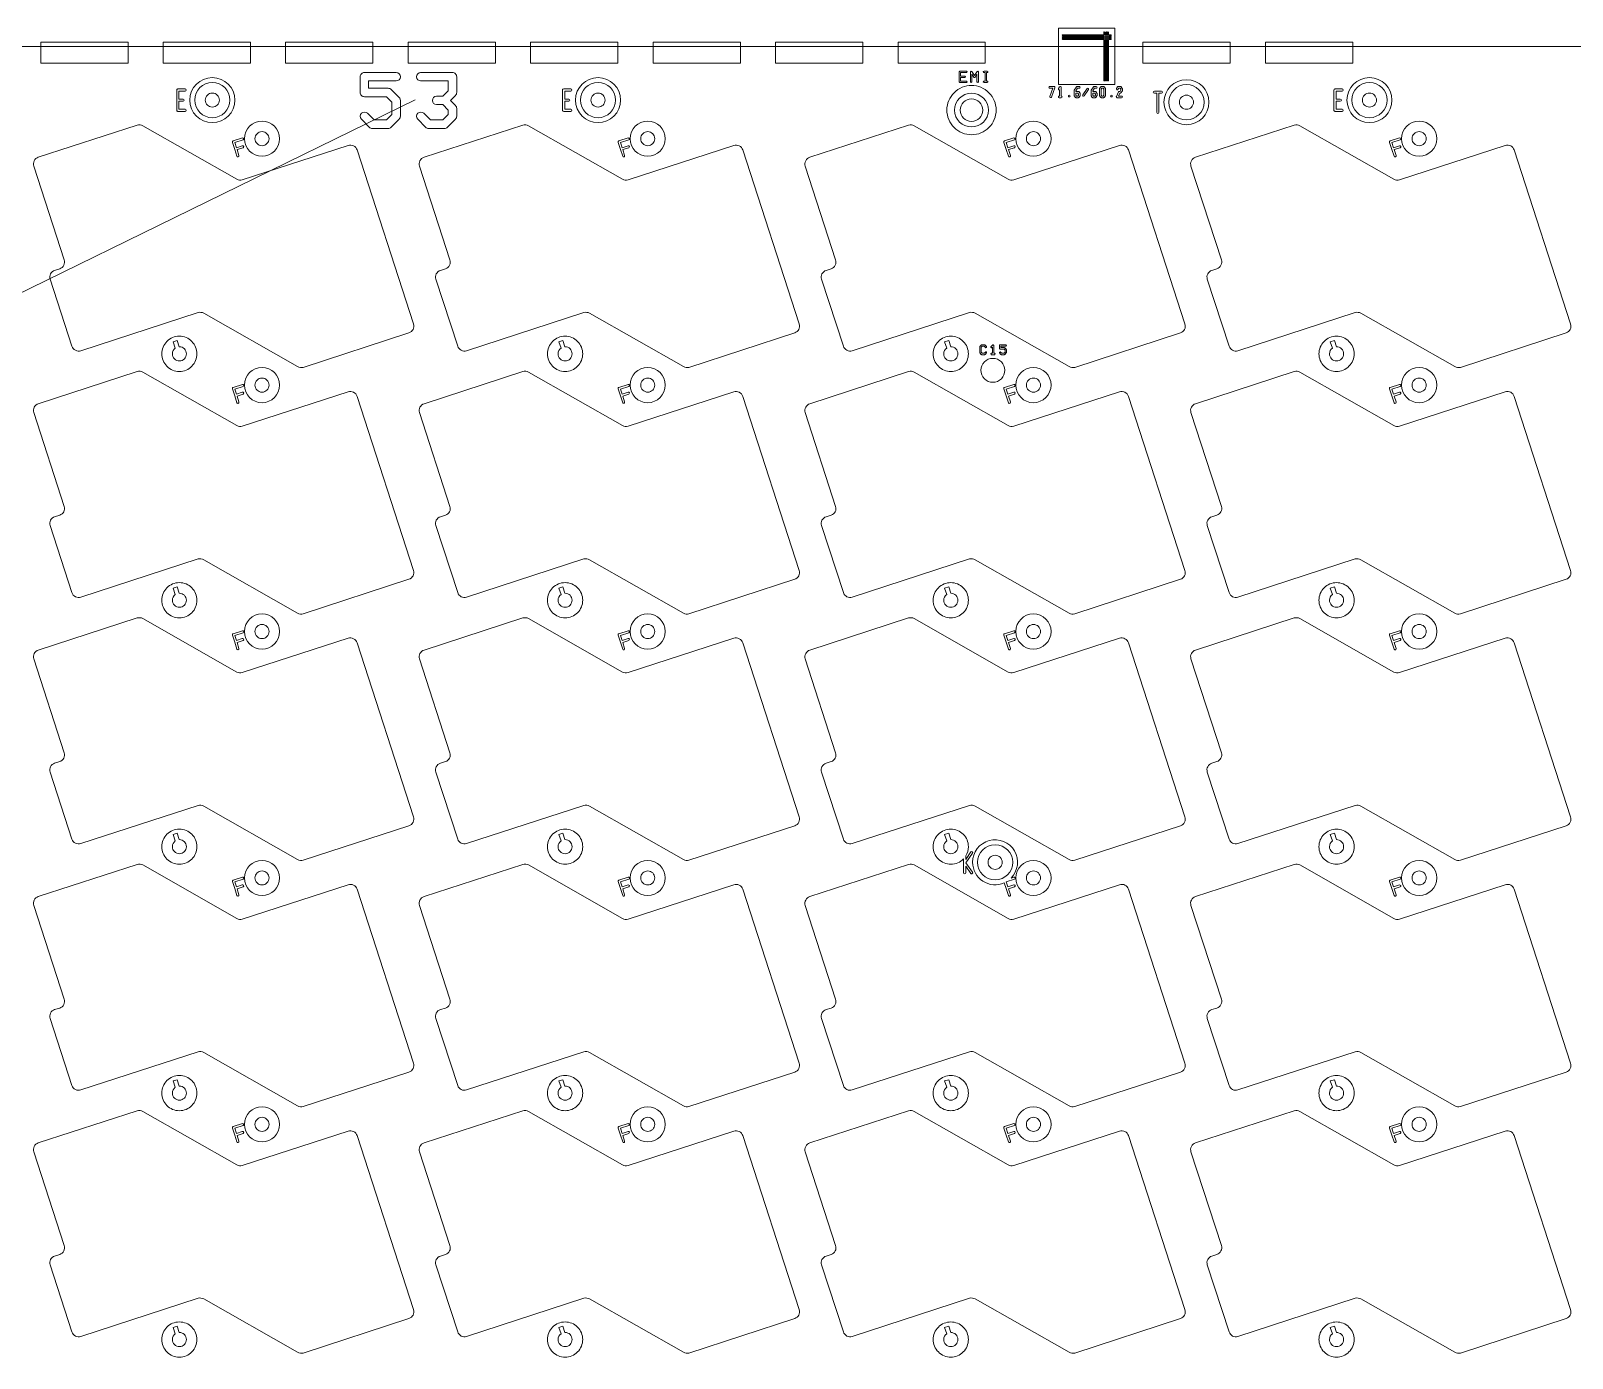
# Model space of a CAD drawing. Extents: x 3811 to 4077, y -444 to -307.
# Drawn here: x 4045.59 to 4056.54, y -395.78 to -386.35 of the extents above; entities that cross this region are included whole.
import ezdxf

# ---------------------------------------------------------------- set-up
doc = ezdxf.new("R2010")
doc.units = 0
doc.layers.get('0').update_dxf_attribs({"lineweight": 9})
doc.layers.add('備註', color=1, linetype='Continuous', lineweight=9)

msp = doc.modelspace()

# ---------------------------------------------------------------- linework, layer by layer
for p, q in [((4052.37, -386.717), (4052.358, -386.717)), ((4052.847, -386.758), (4052.824, -386.758))]:
    msp.add_line(p, q)
at = {"linetype": 'Continuous'}
for points in [[(4052.888, -386.731), (4052.888, -386.331), (4053.288, -386.331), (4053.288, -386.731)], [(4053.215, -386.391), (4053.215, -386.385), (4053.221, -386.385), (4053.221, -386.391)], [(4053.215, -386.404), (4053.215, -386.398), (4053.221, -386.398), (4053.221, -386.404)], [(4053.228, -386.391), (4053.228, -386.385), (4053.234, -386.385), (4053.234, -386.391)], [(4053.228, -386.404), (4053.228, -386.398), (4053.234, -386.398), (4053.234, -386.404)], [(4045.657, -386.58), (4045.657, -386.43), (4046.277, -386.43), (4046.277, -386.58)], [(4046.527, -386.58), (4046.527, -386.43), (4047.147, -386.43), (4047.147, -386.58)], [(4047.397, -386.58), (4047.397, -386.43), (4048.017, -386.43), (4048.017, -386.58)], [(4048.267, -386.58), (4048.267, -386.43), (4048.887, -386.43), (4048.887, -386.58)], [(4049.137, -386.58), (4049.137, -386.43), (4049.757, -386.43), (4049.757, -386.58)], [(4050.007, -386.58), (4050.007, -386.43), (4050.627, -386.43), (4050.627, -386.58)], [(4050.877, -386.58), (4050.877, -386.43), (4051.497, -386.43), (4051.497, -386.58)], [(4051.747, -386.58), (4051.747, -386.43), (4052.367, -386.43), (4052.367, -386.58)], [(4053.487, -386.58), (4053.487, -386.43), (4054.107, -386.43), (4054.107, -386.58)], [(4054.357, -386.58), (4054.357, -386.43), (4054.977, -386.43), (4054.977, -386.58)], [(4053.01, -386.806), (4053.015, -386.813), (4053.024, -386.813), (4053.029, -386.806), (4053.029, -386.799), (4053.024, -386.792), (4053.01, -386.792)], [(4053.13, -386.806), (4053.135, -386.813), (4053.144, -386.813), (4053.149, -386.806), (4053.149, -386.799), (4053.144, -386.792), (4053.13, -386.792)], [(4053.19, -386.806), (4053.195, -386.813), (4053.204, -386.813), (4053.209, -386.806), (4053.209, -386.765), (4053.204, -386.758), (4053.195, -386.758), (4053.19, -386.765)]]:
    msp.add_lwpolyline(points, close=True, dxfattribs=at)
for points in [[(4052.917, -386.411), (4053.208, -386.411), (4053.208, -386.702, 1), (4053.215, -386.702), (4053.215, -386.411), (4053.221, -386.411), (4053.221, -386.702, 1), (4053.228, -386.702), (4053.228, -386.411), (4053.234, -386.411), (4053.234, -386.702, 1), (4053.241, -386.702), (4053.241, -386.411), (4053.258, -386.411, 1), (4053.258, -386.404), (4053.241, -386.404), (4053.241, -386.398), (4053.258, -386.398, 1), (4053.258, -386.391), (4053.241, -386.391), (4053.241, -386.385), (4053.258, -386.385, 1), (4053.258, -386.378), (4053.241, -386.378), (4053.241, -386.361, 1), (4053.234, -386.361), (4053.234, -386.378), (4053.228, -386.378), (4053.228, -386.361, 1), (4053.221, -386.361), (4053.221, -386.378), (4053.215, -386.378), (4053.215, -386.361, 1), (4053.208, -386.361), (4053.208, -386.378), (4052.917, -386.378, 1), (4052.917, -386.385), (4053.208, -386.385), (4053.208, -386.391), (4052.917, -386.391, 1), (4052.917, -386.398), (4053.208, -386.398), (4053.208, -386.404), (4052.917, -386.404, 1)], [(4047.926, -386.788), (4047.926, -386.676, -0.414219), (4047.956, -386.646), (4048.182, -386.646, -1), (4048.182, -386.706), (4047.986, -386.706), (4047.986, -386.758), (4048.125, -386.758, -0.199467), (4048.146, -386.767), (4048.203, -386.823, -0.199467), (4048.212, -386.845), (4048.212, -386.957, -0.199467), (4048.203, -386.978), (4048.146, -387.035, -0.199467), (4048.125, -387.043), (4048.013, -387.043, -0.199467), (4047.991, -387.035), (4047.935, -386.978, -1), (4047.978, -386.936), (4048.025, -386.983), (4048.113, -386.983), (4048.152, -386.945), (4048.152, -386.857), (4048.113, -386.818), (4047.956, -386.818, -0.414219)], [(4048.335, -386.978, -1), (4048.378, -386.936), (4048.425, -386.983), (4048.513, -386.983), (4048.552, -386.945), (4048.552, -386.913), (4048.513, -386.874), (4048.469, -386.874, -1), (4048.469, -386.814), (4048.513, -386.814), (4048.552, -386.776), (4048.552, -386.706), (4048.356, -386.706, -1), (4048.356, -386.646), (4048.582, -386.646, -0.414219), (4048.612, -386.676), (4048.612, -386.788, -0.199467), (4048.603, -386.809), (4048.568, -386.844), (4048.603, -386.88, -0.199467), (4048.612, -386.901), (4048.612, -386.957, -0.199467), (4048.603, -386.978), (4048.546, -387.035, -0.199467), (4048.525, -387.043), (4048.413, -387.043, -0.199467), (4048.391, -387.035)], [(4052.182, -386.712), (4052.182, -386.677), (4052.182, -386.642, -0.414253), (4052.187, -386.637), (4052.233, -386.637, -1), (4052.233, -386.647), (4052.192, -386.647), (4052.192, -386.672), (4052.221, -386.672, -1), (4052.221, -386.682), (4052.192, -386.682), (4052.192, -386.707), (4052.233, -386.707, -1), (4052.233, -386.717), (4052.187, -386.717, -0.414253)], [(4046.624, -386.915), (4046.624, -386.843), (4046.624, -386.771, -0.414241), (4046.632, -386.763), (4046.682, -386.763, -1), (4046.682, -386.778), (4046.639, -386.778), (4046.639, -386.835), (4046.669, -386.835, -1), (4046.669, -386.85), (4046.639, -386.85), (4046.639, -386.907), (4046.682, -386.907, -1), (4046.682, -386.922), (4046.632, -386.922, -0.414241)], [(4046.826, -386.842, -0.414217), (4046.876, -386.792, -0.414217), (4046.926, -386.842, -0.414217), (4046.876, -386.892, -0.414217)], [(4049.364, -386.915), (4049.364, -386.843), (4049.364, -386.771, -0.414241), (4049.372, -386.763), (4049.422, -386.763, -1), (4049.422, -386.778), (4049.379, -386.778), (4049.379, -386.835), (4049.409, -386.835, -1), (4049.409, -386.85), (4049.379, -386.85), (4049.379, -386.907), (4049.422, -386.907, -1), (4049.422, -386.922), (4049.372, -386.922, -0.414241)], [(4049.566, -386.842, -0.414217), (4049.616, -386.792, -0.414217), (4049.666, -386.842, -0.414217), (4049.616, -386.892, -0.414217)], [(4052.094, -386.913, -0.414215), (4052.269, -386.738, -0.414215), (4052.444, -386.913, -0.414215), (4052.269, -387.088, -0.414215)], [(4052.998, -386.808), (4052.998, -386.786), (4052.998, -386.774, -0.156474), (4052.999, -386.771), (4053.015, -386.748, -0.245285), (4053.02, -386.746), (4053.035, -386.746, -1), (4053.035, -386.758), (4053.023, -386.758), (4053.01, -386.776), (4053.01, -386.78), (4053.027, -386.78, -0.245298), (4053.032, -386.782), (4053.04, -386.793, -0.156461), (4053.041, -386.797), (4053.041, -386.808, -0.156474), (4053.04, -386.812), (4053.032, -386.823, -0.245285), (4053.027, -386.825), (4053.012, -386.825, -0.245298), (4053.007, -386.823), (4052.999, -386.812, -0.156461)], [(4053.059, -386.805), (4053.091, -386.76, -1), (4053.1, -386.767), (4053.069, -386.812, -1)], [(4053.118, -386.808), (4053.118, -386.786), (4053.118, -386.774, -0.156474), (4053.119, -386.771), (4053.135, -386.748, -0.245285), (4053.14, -386.746), (4053.155, -386.746, -1), (4053.155, -386.758), (4053.143, -386.758), (4053.13, -386.776), (4053.13, -386.78), (4053.147, -386.78, -0.245298), (4053.152, -386.782), (4053.16, -386.793, -0.156461), (4053.161, -386.797), (4053.161, -386.808, -0.156474), (4053.16, -386.812), (4053.152, -386.823, -0.245285), (4053.147, -386.825), (4053.132, -386.825, -0.245298), (4053.127, -386.823), (4053.119, -386.812, -0.156461)], [(4053.178, -386.808), (4053.178, -386.763, -0.156474), (4053.179, -386.76), (4053.187, -386.748, -0.245285), (4053.192, -386.746), (4053.207, -386.746, -0.245298), (4053.212, -386.748), (4053.22, -386.76, -0.156461), (4053.221, -386.763), (4053.221, -386.808, -0.156474), (4053.22, -386.812), (4053.212, -386.823, -0.245285), (4053.207, -386.825), (4053.192, -386.825, -0.245298), (4053.187, -386.823), (4053.179, -386.812, -0.156461)], [(4053.568, -386.793, -1), (4053.568, -386.778), (4053.593, -386.778), (4053.618, -386.778, -1), (4053.618, -386.793), (4053.6, -386.793), (4053.6, -386.929, -1), (4053.585, -386.929), (4053.585, -386.793)], [(4053.746, -386.857, -0.414217), (4053.796, -386.807, -0.414217), (4053.846, -386.857, -0.414217), (4053.796, -386.907, -0.414217)], [(4054.844, -386.915), (4054.844, -386.843), (4054.844, -386.771, -0.414241), (4054.852, -386.763), (4054.902, -386.763, -1), (4054.902, -386.778), (4054.859, -386.778), (4054.859, -386.835), (4054.889, -386.835, -1), (4054.889, -386.85), (4054.859, -386.85), (4054.859, -386.907), (4054.902, -386.907, -1), (4054.902, -386.922), (4054.852, -386.922, -0.414241)], [(4055.046, -386.842, -0.414217), (4055.096, -386.792, -0.414217), (4055.146, -386.842, -0.414217), (4055.096, -386.892, -0.414217)], [(4045.608, -387.311, -0.41422), (4045.64, -387.248), (4046.342, -387.02, -0.211093), (4046.382, -387.024), (4047.049, -387.404, 0.211093), (4047.089, -387.408), (4047.841, -387.164, -0.41422), (4047.904, -387.196), (4048.305, -388.432, -0.414215), (4048.273, -388.495), (4047.522, -388.74, -0.211093), (4047.482, -388.735), (4046.815, -388.356, 0.211091), (4046.775, -388.351), (4045.942, -388.622, -0.414218), (4045.879, -388.59), (4045.724, -388.114, -0.414217), (4045.756, -388.051), (4045.792, -388.04, 0.414216), (4045.824, -387.977)], [(4048.348, -387.311, -0.41422), (4048.38, -387.248), (4049.082, -387.02, -0.211093), (4049.122, -387.024), (4049.789, -387.404, 0.211093), (4049.829, -387.408), (4050.581, -387.164, -0.41422), (4050.644, -387.196), (4051.045, -388.432, -0.414215), (4051.013, -388.495), (4050.262, -388.74, -0.211093), (4050.222, -388.735), (4049.555, -388.356, 0.211091), (4049.515, -388.351), (4048.682, -388.622, -0.414218), (4048.619, -388.59), (4048.464, -388.114, -0.414217), (4048.496, -388.051), (4048.532, -388.04, 0.414216), (4048.564, -387.977)], [(4051.088, -387.311, -0.41422), (4051.12, -387.248), (4051.822, -387.02, -0.211093), (4051.862, -387.024), (4052.529, -387.404, 0.211093), (4052.569, -387.408), (4053.321, -387.164, -0.41422), (4053.384, -387.196), (4053.785, -388.432, -0.414215), (4053.753, -388.495), (4053.002, -388.74, -0.211093), (4052.962, -388.735), (4052.295, -388.356, 0.211091), (4052.255, -388.351), (4051.422, -388.622, -0.414218), (4051.359, -388.59), (4051.204, -388.114, -0.414217), (4051.236, -388.051), (4051.272, -388.04, 0.414216), (4051.304, -387.977)], [(4053.828, -387.311, -0.41422), (4053.86, -387.248), (4054.562, -387.02, -0.211093), (4054.602, -387.024), (4055.269, -387.404, 0.211093), (4055.309, -387.408), (4056.061, -387.164, -0.41422), (4056.124, -387.196), (4056.525, -388.432, -0.414215), (4056.493, -388.495), (4055.742, -388.74, -0.211093), (4055.702, -388.735), (4055.035, -388.356, 0.211091), (4054.995, -388.351), (4054.162, -388.622, -0.414218), (4054.099, -388.59), (4053.944, -388.114, -0.414217), (4053.976, -388.051), (4054.012, -388.04, 0.414216), (4054.044, -387.977)], [(4047.019, -387.142, -0.414237), (4047.024, -387.132), (4047.09, -387.111, -1), (4047.094, -387.125), (4047.035, -387.144), (4047.047, -387.18), (4047.089, -387.166, -1), (4047.094, -387.18), (4047.052, -387.194), (4047.065, -387.236, -1), (4047.051, -387.241), (4047.035, -387.192), (4047.035, -387.192)], [(4047.179, -387.116, 0.414217), (4047.229, -387.166, 0.414217), (4047.279, -387.116, 0.414217), (4047.229, -387.066, 0.414217)], [(4049.759, -387.142, -0.414237), (4049.764, -387.132), (4049.83, -387.111, -1), (4049.834, -387.125), (4049.775, -387.144), (4049.787, -387.18), (4049.829, -387.166, -1), (4049.834, -387.18), (4049.792, -387.194), (4049.805, -387.236, -1), (4049.791, -387.241), (4049.775, -387.192), (4049.775, -387.192)], [(4049.919, -387.116, 0.414217), (4049.969, -387.166, 0.414217), (4050.019, -387.116, 0.414217), (4049.969, -387.066, 0.414217)], [(4052.499, -387.142, -0.414237), (4052.504, -387.132), (4052.57, -387.111, -1), (4052.574, -387.125), (4052.515, -387.144), (4052.527, -387.18), (4052.569, -387.166, -1), (4052.574, -387.18), (4052.532, -387.194), (4052.545, -387.236, -1), (4052.531, -387.241), (4052.515, -387.192), (4052.515, -387.192)], [(4052.659, -387.116, 0.414217), (4052.709, -387.166, 0.414217), (4052.759, -387.116, 0.414217), (4052.709, -387.066, 0.414217)], [(4055.239, -387.142, -0.414237), (4055.244, -387.132), (4055.31, -387.111, -1), (4055.314, -387.125), (4055.255, -387.144), (4055.267, -387.18), (4055.309, -387.166, -1), (4055.314, -387.18), (4055.272, -387.194), (4055.285, -387.236, -1), (4055.271, -387.241), (4055.255, -387.192), (4055.255, -387.192)], [(4055.399, -387.116, 0.414217), (4055.449, -387.166, 0.414217), (4055.499, -387.116, 0.414217), (4055.449, -387.066, 0.414217)], [(4046.517, -388.644, -0.414215), (4046.642, -388.519, -0.414215), (4046.767, -388.644, -0.414215), (4046.642, -388.769, -0.414215)], [(4046.592, -388.644, 0.414217), (4046.642, -388.694, 0.414217), (4046.692, -388.644, 0.414217), (4046.642, -388.594, 0.002897), (4046.641, -388.594), (4046.627, -388.549), (4046.598, -388.558), (4046.613, -388.603, 0.242589)], [(4049.257, -388.644, -0.414215), (4049.382, -388.519, -0.414215), (4049.507, -388.644, -0.414215), (4049.382, -388.769, -0.414215)], [(4049.332, -388.644, 0.414217), (4049.382, -388.694, 0.414217), (4049.432, -388.644, 0.414217), (4049.382, -388.594, 0.002897), (4049.381, -388.594), (4049.367, -388.549), (4049.338, -388.558), (4049.353, -388.603, 0.242589)], [(4051.997, -388.644, -0.414215), (4052.122, -388.519, -0.414215), (4052.247, -388.644, -0.414215), (4052.122, -388.769, -0.414215)], [(4052.072, -388.644, 0.414217), (4052.122, -388.694, 0.414217), (4052.172, -388.644, 0.414217), (4052.122, -388.594, 0.002897), (4052.121, -388.594), (4052.107, -388.549), (4052.078, -388.558), (4052.093, -388.603, 0.242589)], [(4052.327, -388.635), (4052.327, -388.595, -0.200121), (4052.329, -388.592), (4052.338, -388.582, -0.200121), (4052.342, -388.58), (4052.362, -388.58, -0.200121), (4052.365, -388.582), (4052.375, -388.592, -1), (4052.368, -388.599), (4052.36, -388.59), (4052.344, -388.59), (4052.337, -388.597), (4052.337, -388.633), (4052.344, -388.64), (4052.36, -388.64), (4052.368, -388.631, -1), (4052.375, -388.638), (4052.365, -388.648, -0.200121), (4052.362, -388.65), (4052.342, -388.65, -0.200121), (4052.338, -388.648), (4052.329, -388.638, -0.200121)], [(4052.467, -388.605), (4052.467, -388.585, -0.414253), (4052.472, -388.58), (4052.512, -388.58, -1), (4052.512, -388.59), (4052.477, -388.59), (4052.477, -388.6), (4052.502, -388.6, -0.200121), (4052.505, -388.601), (4052.515, -388.611, -0.200121), (4052.517, -388.615), (4052.517, -388.635, -0.200121), (4052.515, -388.638), (4052.505, -388.648, -0.200121), (4052.502, -388.65), (4052.482, -388.65, -0.200121), (4052.478, -388.648), (4052.469, -388.638, -1), (4052.476, -388.631), (4052.484, -388.64), (4052.5, -388.64), (4052.507, -388.633), (4052.507, -388.617), (4052.5, -388.61), (4052.472, -388.61, -0.414253)], [(4054.737, -388.644, -0.414215), (4054.862, -388.519, -0.414215), (4054.987, -388.644, -0.414215), (4054.862, -388.769, -0.414215)], [(4054.812, -388.644, 0.414217), (4054.862, -388.694, 0.414217), (4054.912, -388.644, 0.414217), (4054.862, -388.594, 0.002897), (4054.861, -388.594), (4054.847, -388.549), (4054.818, -388.558), (4054.833, -388.603, 0.242589)], [(4052.336, -388.761, -0.414215), (4052.421, -388.676, -0.414215), (4052.506, -388.761, -0.414215), (4052.421, -388.846, -0.414215)], [(4045.608, -389.061, -0.41422), (4045.64, -388.998), (4046.342, -388.77, -0.211093), (4046.382, -388.774), (4047.049, -389.154, 0.211093), (4047.089, -389.158), (4047.841, -388.914, -0.41422), (4047.904, -388.946), (4048.305, -390.182, -0.414215), (4048.273, -390.245), (4047.522, -390.49, -0.211093), (4047.482, -390.485), (4046.815, -390.106, 0.211091), (4046.775, -390.101), (4045.942, -390.372, -0.414218), (4045.879, -390.34), (4045.724, -389.864, -0.414217), (4045.756, -389.801), (4045.792, -389.79, 0.414216), (4045.824, -389.727)], [(4048.348, -389.061, -0.41422), (4048.38, -388.998), (4049.082, -388.77, -0.211093), (4049.122, -388.774), (4049.789, -389.154, 0.211093), (4049.829, -389.158), (4050.581, -388.914, -0.41422), (4050.644, -388.946), (4051.045, -390.182, -0.414215), (4051.013, -390.245), (4050.262, -390.49, -0.211093), (4050.222, -390.485), (4049.555, -390.106, 0.211091), (4049.515, -390.101), (4048.682, -390.372, -0.414218), (4048.619, -390.34), (4048.464, -389.864, -0.414217), (4048.496, -389.801), (4048.532, -389.79, 0.414216), (4048.564, -389.727)], [(4051.088, -389.061, -0.41422), (4051.12, -388.998), (4051.822, -388.77, -0.211093), (4051.862, -388.774), (4052.529, -389.154, 0.211093), (4052.569, -389.158), (4053.321, -388.914, -0.41422), (4053.384, -388.946), (4053.785, -390.182, -0.414215), (4053.753, -390.245), (4053.002, -390.49, -0.211093), (4052.962, -390.485), (4052.295, -390.106, 0.211091), (4052.255, -390.101), (4051.422, -390.372, -0.414218), (4051.359, -390.34), (4051.204, -389.864, -0.414217), (4051.236, -389.801), (4051.272, -389.79, 0.414216), (4051.304, -389.727)], [(4053.828, -389.061, -0.41422), (4053.86, -388.998), (4054.562, -388.77, -0.211093), (4054.602, -388.774), (4055.269, -389.154, 0.211093), (4055.309, -389.158), (4056.061, -388.914, -0.41422), (4056.124, -388.946), (4056.525, -390.182, -0.414215), (4056.493, -390.245), (4055.742, -390.49, -0.211093), (4055.702, -390.485), (4055.035, -390.106, 0.211091), (4054.995, -390.101), (4054.162, -390.372, -0.414218), (4054.099, -390.34), (4053.944, -389.864, -0.414217), (4053.976, -389.801), (4054.012, -389.79, 0.414216), (4054.044, -389.727)], [(4047.019, -388.892, -0.414237), (4047.024, -388.882), (4047.09, -388.861, -1), (4047.094, -388.875), (4047.035, -388.894), (4047.047, -388.93), (4047.089, -388.916, -1), (4047.094, -388.93), (4047.052, -388.944), (4047.065, -388.986, -1), (4047.051, -388.991), (4047.035, -388.942), (4047.035, -388.942)], [(4047.179, -388.866, 0.414217), (4047.229, -388.916, 0.414217), (4047.279, -388.866, 0.414217), (4047.229, -388.816, 0.414217)], [(4049.759, -388.892, -0.414237), (4049.764, -388.882), (4049.83, -388.861, -1), (4049.834, -388.875), (4049.775, -388.894), (4049.787, -388.93), (4049.829, -388.916, -1), (4049.834, -388.93), (4049.792, -388.944), (4049.805, -388.986, -1), (4049.791, -388.991), (4049.775, -388.942), (4049.775, -388.942)], [(4049.919, -388.866, 0.414217), (4049.969, -388.916, 0.414217), (4050.019, -388.866, 0.414217), (4049.969, -388.816, 0.414217)], [(4052.499, -388.892, -0.414237), (4052.504, -388.882), (4052.57, -388.861, -1), (4052.574, -388.875), (4052.515, -388.894), (4052.527, -388.93), (4052.569, -388.916, -1), (4052.574, -388.93), (4052.532, -388.944), (4052.545, -388.986, -1), (4052.531, -388.991), (4052.515, -388.942), (4052.515, -388.942)], [(4052.659, -388.866, 0.414217), (4052.709, -388.916, 0.414217), (4052.759, -388.866, 0.414217), (4052.709, -388.816, 0.414217)], [(4055.239, -388.892, -0.414237), (4055.244, -388.882), (4055.31, -388.861, -1), (4055.314, -388.875), (4055.255, -388.894), (4055.267, -388.93), (4055.309, -388.916, -1), (4055.314, -388.93), (4055.272, -388.944), (4055.285, -388.986, -1), (4055.271, -388.991), (4055.255, -388.942), (4055.255, -388.942)], [(4055.399, -388.866, 0.414217), (4055.449, -388.916, 0.414217), (4055.499, -388.866, 0.414217), (4055.449, -388.816, 0.414217)], [(4046.517, -390.394, -0.414215), (4046.642, -390.269, -0.414215), (4046.767, -390.394, -0.414215), (4046.642, -390.519, -0.414215)], [(4046.592, -390.394, 0.414217), (4046.642, -390.444, 0.414217), (4046.692, -390.394, 0.414217), (4046.642, -390.344, 0.002897), (4046.641, -390.344), (4046.627, -390.299), (4046.598, -390.308), (4046.613, -390.353, 0.242589)], [(4049.257, -390.394, -0.414215), (4049.382, -390.269, -0.414215), (4049.507, -390.394, -0.414215), (4049.382, -390.519, -0.414215)], [(4049.332, -390.394, 0.414217), (4049.382, -390.444, 0.414217), (4049.432, -390.394, 0.414217), (4049.382, -390.344, 0.002897), (4049.381, -390.344), (4049.367, -390.299), (4049.338, -390.308), (4049.353, -390.353, 0.242589)], [(4051.997, -390.394, -0.414215), (4052.122, -390.269, -0.414215), (4052.247, -390.394, -0.414215), (4052.122, -390.519, -0.414215)], [(4052.072, -390.394, 0.414217), (4052.122, -390.444, 0.414217), (4052.172, -390.394, 0.414217), (4052.122, -390.344, 0.002897), (4052.121, -390.344), (4052.107, -390.299), (4052.078, -390.308), (4052.093, -390.353, 0.242589)], [(4054.737, -390.394, -0.414215), (4054.862, -390.269, -0.414215), (4054.987, -390.394, -0.414215), (4054.862, -390.519, -0.414215)], [(4054.812, -390.394, 0.414217), (4054.862, -390.444, 0.414217), (4054.912, -390.394, 0.414217), (4054.862, -390.344, 0.002897), (4054.861, -390.344), (4054.847, -390.299), (4054.818, -390.308), (4054.833, -390.353, 0.242589)], [(4045.608, -390.811, -0.41422), (4045.64, -390.748), (4046.342, -390.52, -0.211093), (4046.382, -390.524), (4047.049, -390.904, 0.211093), (4047.089, -390.908), (4047.841, -390.664, -0.41422), (4047.904, -390.696), (4048.305, -391.932, -0.414215), (4048.273, -391.995), (4047.522, -392.24, -0.211093), (4047.482, -392.235), (4046.815, -391.856, 0.211091), (4046.775, -391.851), (4045.942, -392.122, -0.414218), (4045.879, -392.09), (4045.724, -391.614, -0.414217), (4045.756, -391.551), (4045.792, -391.54, 0.414216), (4045.824, -391.477)], [(4048.348, -390.811, -0.41422), (4048.38, -390.748), (4049.082, -390.52, -0.211093), (4049.122, -390.524), (4049.789, -390.904, 0.211093), (4049.829, -390.908), (4050.581, -390.664, -0.41422), (4050.644, -390.696), (4051.045, -391.932, -0.414215), (4051.013, -391.995), (4050.262, -392.24, -0.211093), (4050.222, -392.235), (4049.555, -391.856, 0.211091), (4049.515, -391.851), (4048.682, -392.122, -0.414218), (4048.619, -392.09), (4048.464, -391.614, -0.414217), (4048.496, -391.551), (4048.532, -391.54, 0.414216), (4048.564, -391.477)], [(4051.088, -390.811, -0.41422), (4051.12, -390.748), (4051.822, -390.52, -0.211093), (4051.862, -390.524), (4052.529, -390.904, 0.211093), (4052.569, -390.908), (4053.321, -390.664, -0.41422), (4053.384, -390.696), (4053.785, -391.932, -0.414215), (4053.753, -391.995), (4053.002, -392.24, -0.211093), (4052.962, -392.235), (4052.295, -391.856, 0.211091), (4052.255, -391.851), (4051.422, -392.122, -0.414218), (4051.359, -392.09), (4051.204, -391.614, -0.414217), (4051.236, -391.551), (4051.272, -391.54, 0.414216), (4051.304, -391.477)], [(4053.828, -390.811, -0.41422), (4053.86, -390.748), (4054.562, -390.52, -0.211093), (4054.602, -390.524), (4055.269, -390.904, 0.211093), (4055.309, -390.908), (4056.061, -390.664, -0.41422), (4056.124, -390.696), (4056.525, -391.932, -0.414215), (4056.493, -391.995), (4055.742, -392.24, -0.211093), (4055.702, -392.235), (4055.035, -391.856, 0.211091), (4054.995, -391.851), (4054.162, -392.122, -0.414218), (4054.099, -392.09), (4053.944, -391.614, -0.414217), (4053.976, -391.551), (4054.012, -391.54, 0.414216), (4054.044, -391.477)], [(4047.019, -390.642, -0.414237), (4047.024, -390.632), (4047.09, -390.611, -1), (4047.094, -390.625), (4047.035, -390.644), (4047.047, -390.68), (4047.089, -390.666, -1), (4047.094, -390.68), (4047.052, -390.694), (4047.065, -390.736, -1), (4047.051, -390.741), (4047.035, -390.692), (4047.035, -390.692)], [(4047.179, -390.616, 0.414217), (4047.229, -390.666, 0.414217), (4047.279, -390.616, 0.414217), (4047.229, -390.566, 0.414217)], [(4049.759, -390.642, -0.414237), (4049.764, -390.632), (4049.83, -390.611, -1), (4049.834, -390.625), (4049.775, -390.644), (4049.787, -390.68), (4049.829, -390.666, -1), (4049.834, -390.68), (4049.792, -390.694), (4049.805, -390.736, -1), (4049.791, -390.741), (4049.775, -390.692), (4049.775, -390.692)], [(4049.919, -390.616, 0.414217), (4049.969, -390.666, 0.414217), (4050.019, -390.616, 0.414217), (4049.969, -390.566, 0.414217)], [(4052.499, -390.642, -0.414237), (4052.504, -390.632), (4052.57, -390.611, -1), (4052.574, -390.625), (4052.515, -390.644), (4052.527, -390.68), (4052.569, -390.666, -1), (4052.574, -390.68), (4052.532, -390.694), (4052.545, -390.736, -1), (4052.531, -390.741), (4052.515, -390.692), (4052.515, -390.692)], [(4052.659, -390.616, 0.414217), (4052.709, -390.666, 0.414217), (4052.759, -390.616, 0.414217), (4052.709, -390.566, 0.414217)], [(4055.239, -390.642, -0.414237), (4055.244, -390.632), (4055.31, -390.611, -1), (4055.314, -390.625), (4055.255, -390.644), (4055.267, -390.68), (4055.309, -390.666, -1), (4055.314, -390.68), (4055.272, -390.694), (4055.285, -390.736, -1), (4055.271, -390.741), (4055.255, -390.692), (4055.255, -390.692)], [(4055.399, -390.616, 0.414217), (4055.449, -390.666, 0.414217), (4055.499, -390.616, 0.414217), (4055.449, -390.566, 0.414217)], [(4046.517, -392.144, -0.414215), (4046.642, -392.019, -0.414215), (4046.767, -392.144, -0.414215), (4046.642, -392.269, -0.414215)], [(4046.592, -392.144, 0.414217), (4046.642, -392.194, 0.414217), (4046.692, -392.144, 0.414217), (4046.642, -392.094, 0.002897), (4046.641, -392.094), (4046.627, -392.049), (4046.598, -392.058), (4046.613, -392.103, 0.242589)], [(4049.257, -392.144, -0.414215), (4049.382, -392.019, -0.414215), (4049.507, -392.144, -0.414215), (4049.382, -392.269, -0.414215)], [(4049.332, -392.144, 0.414217), (4049.382, -392.194, 0.414217), (4049.432, -392.144, 0.414217), (4049.382, -392.094, 0.002897), (4049.381, -392.094), (4049.367, -392.049), (4049.338, -392.058), (4049.353, -392.103, 0.242589)], [(4052.072, -392.144, 0.414217), (4052.122, -392.194, 0.414217), (4052.172, -392.144, 0.414217), (4052.122, -392.094, 0.002897), (4052.121, -392.094), (4052.107, -392.049), (4052.078, -392.058), (4052.093, -392.103, 0.242589)], [(4054.737, -392.144, -0.414215), (4054.862, -392.019, -0.414215), (4054.987, -392.144, -0.414215), (4054.862, -392.269, -0.414215)], [(4054.812, -392.144, 0.414217), (4054.862, -392.194, 0.414217), (4054.912, -392.144, 0.414217), (4054.862, -392.094, 0.002897), (4054.861, -392.094), (4054.847, -392.049), (4054.818, -392.058), (4054.833, -392.103, 0.242589)], [(4052.277, -392.255, -1.492289), (4052.55, -392.367), (4052.57, -392.361, -1), (4052.574, -392.375), (4052.515, -392.394), (4052.527, -392.43), (4052.569, -392.416, -1), (4052.574, -392.43), (4052.532, -392.444), (4052.545, -392.486, -1), (4052.531, -392.491), (4052.515, -392.442), (4052.515, -392.442), (4052.502, -392.401, -0.543081)], [(4045.608, -392.561, -0.41422), (4045.64, -392.498), (4046.342, -392.27, -0.211093), (4046.382, -392.274), (4047.049, -392.654, 0.211093), (4047.089, -392.658), (4047.841, -392.414, -0.41422), (4047.904, -392.446), (4048.305, -393.682, -0.414215), (4048.273, -393.745), (4047.522, -393.99, -0.211093), (4047.482, -393.985), (4046.815, -393.606, 0.211091), (4046.775, -393.601), (4045.942, -393.872, -0.414218), (4045.879, -393.84), (4045.724, -393.364, -0.414217), (4045.756, -393.301), (4045.792, -393.29, 0.414216), (4045.824, -393.227)], [(4048.348, -392.561, -0.41422), (4048.38, -392.498), (4049.082, -392.27, -0.211093), (4049.122, -392.274), (4049.789, -392.654, 0.211093), (4049.829, -392.658), (4050.581, -392.414, -0.41422), (4050.644, -392.446), (4051.045, -393.682, -0.414215), (4051.013, -393.745), (4050.262, -393.99, -0.211093), (4050.222, -393.985), (4049.555, -393.606, 0.211091), (4049.515, -393.601), (4048.682, -393.872, -0.414218), (4048.619, -393.84), (4048.464, -393.364, -0.414217), (4048.496, -393.301), (4048.532, -393.29, 0.414216), (4048.564, -393.227)], [(4051.088, -392.561, -0.41422), (4051.12, -392.498), (4051.822, -392.27, -0.211093), (4051.862, -392.274), (4052.529, -392.654, 0.211093), (4052.569, -392.658), (4053.321, -392.414, -0.41422), (4053.384, -392.446), (4053.785, -393.682, -0.414215), (4053.753, -393.745), (4053.002, -393.99, -0.211093), (4052.962, -393.985), (4052.295, -393.606, 0.211091), (4052.255, -393.601), (4051.422, -393.872, -0.414218), (4051.359, -393.84), (4051.204, -393.364, -0.414217), (4051.236, -393.301), (4051.272, -393.29, 0.414216), (4051.304, -393.227)], [(4052.387, -392.255, -0.414217), (4052.437, -392.205, -0.414217), (4052.487, -392.255, -0.414217), (4052.437, -392.305, -0.414217)], [(4053.828, -392.561, -0.41422), (4053.86, -392.498), (4054.562, -392.27, -0.211093), (4054.602, -392.274), (4055.269, -392.654, 0.211093), (4055.309, -392.658), (4056.061, -392.414, -0.41422), (4056.124, -392.446), (4056.525, -393.682, -0.414215), (4056.493, -393.745), (4055.742, -393.99, -0.211093), (4055.702, -393.985), (4055.035, -393.606, 0.211091), (4054.995, -393.601), (4054.162, -393.872, -0.414218), (4054.099, -393.84), (4053.944, -393.364, -0.414217), (4053.976, -393.301), (4054.012, -393.29, 0.414216), (4054.044, -393.227)], [(4047.019, -392.392, -0.414237), (4047.024, -392.382), (4047.09, -392.361, -1), (4047.094, -392.375), (4047.035, -392.394), (4047.047, -392.43), (4047.089, -392.416, -1), (4047.094, -392.43), (4047.052, -392.444), (4047.065, -392.486, -1), (4047.051, -392.491), (4047.035, -392.442), (4047.035, -392.442)], [(4047.179, -392.366, 0.414217), (4047.229, -392.416, 0.414217), (4047.279, -392.366, 0.414217), (4047.229, -392.316, 0.414217)], [(4049.759, -392.392, -0.414237), (4049.764, -392.382), (4049.83, -392.361, -1), (4049.834, -392.375), (4049.775, -392.394), (4049.787, -392.43), (4049.829, -392.416, -1), (4049.834, -392.43), (4049.792, -392.444), (4049.805, -392.486, -1), (4049.791, -392.491), (4049.775, -392.442), (4049.775, -392.442)], [(4049.919, -392.366, 0.414217), (4049.969, -392.416, 0.414217), (4050.019, -392.366, 0.414217), (4049.969, -392.316, 0.414217)], [(4052.659, -392.366, 0.414217), (4052.709, -392.416, 0.414217), (4052.759, -392.366, 0.414217), (4052.709, -392.316, 0.414217)], [(4055.239, -392.392, -0.414237), (4055.244, -392.382), (4055.31, -392.361, -1), (4055.314, -392.375), (4055.255, -392.394), (4055.267, -392.43), (4055.309, -392.416, -1), (4055.314, -392.43), (4055.272, -392.444), (4055.285, -392.486, -1), (4055.271, -392.491), (4055.255, -392.442), (4055.255, -392.442)], [(4055.399, -392.366, 0.414217), (4055.449, -392.416, 0.414217), (4055.499, -392.366, 0.414217), (4055.449, -392.316, 0.414217)], [(4046.517, -393.894, -0.414215), (4046.642, -393.769, -0.414215), (4046.767, -393.894, -0.414215), (4046.642, -394.019, -0.414215)], [(4046.592, -393.894, 0.414217), (4046.642, -393.944, 0.414217), (4046.692, -393.894, 0.414217), (4046.642, -393.844, 0.002897), (4046.641, -393.844), (4046.627, -393.799), (4046.598, -393.808), (4046.613, -393.853, 0.242589)], [(4049.257, -393.894, -0.414215), (4049.382, -393.769, -0.414215), (4049.507, -393.894, -0.414215), (4049.382, -394.019, -0.414215)], [(4049.332, -393.894, 0.414217), (4049.382, -393.944, 0.414217), (4049.432, -393.894, 0.414217), (4049.382, -393.844, 0.002897), (4049.381, -393.844), (4049.367, -393.799), (4049.338, -393.808), (4049.353, -393.853, 0.242589)], [(4051.997, -393.894, -0.414215), (4052.122, -393.769, -0.414215), (4052.247, -393.894, -0.414215), (4052.122, -394.019, -0.414215)], [(4052.072, -393.894, 0.414217), (4052.122, -393.944, 0.414217), (4052.172, -393.894, 0.414217), (4052.122, -393.844, 0.002897), (4052.121, -393.844), (4052.107, -393.799), (4052.078, -393.808), (4052.093, -393.853, 0.242589)], [(4054.737, -393.894, -0.414215), (4054.862, -393.769, -0.414215), (4054.987, -393.894, -0.414215), (4054.862, -394.019, -0.414215)], [(4054.812, -393.894, 0.414217), (4054.862, -393.944, 0.414217), (4054.912, -393.894, 0.414217), (4054.862, -393.844, 0.002897), (4054.861, -393.844), (4054.847, -393.799), (4054.818, -393.808), (4054.833, -393.853, 0.242589)], [(4045.608, -394.311, -0.41422), (4045.64, -394.248), (4046.342, -394.02, -0.211093), (4046.382, -394.024), (4047.049, -394.404, 0.211093), (4047.089, -394.408), (4047.841, -394.164, -0.41422), (4047.904, -394.196), (4048.305, -395.432, -0.414215), (4048.273, -395.495), (4047.522, -395.74, -0.211093), (4047.482, -395.735), (4046.815, -395.356, 0.211091), (4046.775, -395.351), (4045.942, -395.622, -0.414218), (4045.879, -395.59), (4045.724, -395.114, -0.414217), (4045.756, -395.051), (4045.792, -395.04, 0.414216), (4045.824, -394.977)], [(4048.348, -394.311, -0.41422), (4048.38, -394.248), (4049.082, -394.02, -0.211093), (4049.122, -394.024), (4049.789, -394.404, 0.211093), (4049.829, -394.408), (4050.581, -394.164, -0.41422), (4050.644, -394.196), (4051.045, -395.432, -0.414215), (4051.013, -395.495), (4050.262, -395.74, -0.211093), (4050.222, -395.735), (4049.555, -395.356, 0.211091), (4049.515, -395.351), (4048.682, -395.622, -0.414218), (4048.619, -395.59), (4048.464, -395.114, -0.414217), (4048.496, -395.051), (4048.532, -395.04, 0.414216), (4048.564, -394.977)], [(4051.088, -394.311, -0.41422), (4051.12, -394.248), (4051.822, -394.02, -0.211093), (4051.862, -394.024), (4052.529, -394.404, 0.211093), (4052.569, -394.408), (4053.321, -394.164, -0.41422), (4053.384, -394.196), (4053.785, -395.432, -0.414215), (4053.753, -395.495), (4053.002, -395.74, -0.211093), (4052.962, -395.735), (4052.295, -395.356, 0.211091), (4052.255, -395.351), (4051.422, -395.622, -0.414218), (4051.359, -395.59), (4051.204, -395.114, -0.414217), (4051.236, -395.051), (4051.272, -395.04, 0.414216), (4051.304, -394.977)], [(4053.828, -394.311, -0.41422), (4053.86, -394.248), (4054.562, -394.02, -0.211093), (4054.602, -394.024), (4055.269, -394.404, 0.211093), (4055.309, -394.408), (4056.061, -394.164, -0.41422), (4056.124, -394.196), (4056.525, -395.432, -0.414215), (4056.493, -395.495), (4055.742, -395.74, -0.211093), (4055.702, -395.735), (4055.035, -395.356, 0.211091), (4054.995, -395.351), (4054.162, -395.622, -0.414218), (4054.099, -395.59), (4053.944, -395.114, -0.414217), (4053.976, -395.051), (4054.012, -395.04, 0.414216), (4054.044, -394.977)], [(4047.019, -394.142, -0.414237), (4047.024, -394.132), (4047.09, -394.111, -1), (4047.094, -394.125), (4047.035, -394.144), (4047.047, -394.18), (4047.089, -394.166, -1), (4047.094, -394.18), (4047.052, -394.194), (4047.065, -394.236, -1), (4047.051, -394.241), (4047.035, -394.192), (4047.035, -394.192)], [(4047.179, -394.116, 0.414217), (4047.229, -394.166, 0.414217), (4047.279, -394.116, 0.414217), (4047.229, -394.066, 0.414217)], [(4049.759, -394.142, -0.414237), (4049.764, -394.132), (4049.83, -394.111, -1), (4049.834, -394.125), (4049.775, -394.144), (4049.787, -394.18), (4049.829, -394.166, -1), (4049.834, -394.18), (4049.792, -394.194), (4049.805, -394.236, -1), (4049.791, -394.241), (4049.775, -394.192), (4049.775, -394.192)], [(4049.919, -394.116, 0.414217), (4049.969, -394.166, 0.414217), (4050.019, -394.116, 0.414217), (4049.969, -394.066, 0.414217)], [(4052.499, -394.142, -0.414237), (4052.504, -394.132), (4052.57, -394.111, -1), (4052.574, -394.125), (4052.515, -394.144), (4052.527, -394.18), (4052.569, -394.166, -1), (4052.574, -394.18), (4052.532, -394.194), (4052.545, -394.236, -1), (4052.531, -394.241), (4052.515, -394.192), (4052.515, -394.192)], [(4052.659, -394.116, 0.414217), (4052.709, -394.166, 0.414217), (4052.759, -394.116, 0.414217), (4052.709, -394.066, 0.414217)], [(4055.239, -394.142, -0.414237), (4055.244, -394.132), (4055.31, -394.111, -1), (4055.314, -394.125), (4055.255, -394.144), (4055.267, -394.18), (4055.309, -394.166, -1), (4055.314, -394.18), (4055.272, -394.194), (4055.285, -394.236, -1), (4055.271, -394.241), (4055.255, -394.192), (4055.255, -394.192)], [(4055.399, -394.116, 0.414217), (4055.449, -394.166, 0.414217), (4055.499, -394.116, 0.414217), (4055.449, -394.066, 0.414217)], [(4046.517, -395.644, -0.414215), (4046.642, -395.519, -0.414215), (4046.767, -395.644, -0.414215), (4046.642, -395.769, -0.414215)], [(4046.592, -395.644, 0.414217), (4046.642, -395.694, 0.414217), (4046.692, -395.644, 0.414217), (4046.642, -395.594, 0.002897), (4046.641, -395.594), (4046.627, -395.549), (4046.598, -395.558), (4046.613, -395.603, 0.242589)], [(4049.257, -395.644, -0.414215), (4049.382, -395.519, -0.414215), (4049.507, -395.644, -0.414215), (4049.382, -395.769, -0.414215)], [(4049.332, -395.644, 0.414217), (4049.382, -395.694, 0.414217), (4049.432, -395.644, 0.414217), (4049.382, -395.594, 0.002897), (4049.381, -395.594), (4049.367, -395.549), (4049.338, -395.558), (4049.353, -395.603, 0.242589)], [(4051.997, -395.644, -0.414215), (4052.122, -395.519, -0.414215), (4052.247, -395.644, -0.414215), (4052.122, -395.769, -0.414215)], [(4052.072, -395.644, 0.414217), (4052.122, -395.694, 0.414217), (4052.172, -395.644, 0.414217), (4052.122, -395.594, 0.002897), (4052.121, -395.594), (4052.107, -395.549), (4052.078, -395.558), (4052.093, -395.603, 0.242589)], [(4054.737, -395.644, -0.414215), (4054.862, -395.519, -0.414215), (4054.987, -395.644, -0.414215), (4054.862, -395.769, -0.414215)], [(4054.812, -395.644, 0.414217), (4054.862, -395.694, 0.414217), (4054.912, -395.644, 0.414217), (4054.862, -395.594, 0.002897), (4054.861, -395.594), (4054.847, -395.549), (4054.818, -395.558), (4054.833, -395.603, 0.242589)]]:
    msp.add_lwpolyline(points, format="xyb", close=True, dxfattribs=at)
for points in [[(4052.262, -386.712), (4052.262, -386.642, -0.742416), (4052.271, -386.64), (4052.29, -386.668)], [(4052.272, -386.659), (4052.272, -386.712, -1), (4052.262, -386.712)], [(4052.308, -386.659), (4052.294, -386.68, -0.535214), (4052.286, -386.68), (4052.272, -386.659)], [(4052.29, -386.668), (4052.309, -386.64, -0.742402), (4052.318, -386.642), (4052.318, -386.712, -1), (4052.308, -386.712), (4052.308, -386.659)], [(4052.358, -386.717, -1), (4052.358, -386.707), (4052.365, -386.707), (4052.365, -386.647), (4052.358, -386.647, -1), (4052.358, -386.637), (4052.37, -386.637), (4052.381, -386.637, -1), (4052.381, -386.647), (4052.375, -386.647), (4052.375, -386.707), (4052.381, -386.707, -1), (4052.381, -386.717), (4052.37, -386.717)], [(4052.824, -386.758, -1), (4052.824, -386.746), (4052.855, -386.746, -0.519146), (4052.861, -386.754), (4052.837, -386.821, -1), (4052.826, -386.817), (4052.847, -386.758)], [(4052.9, -386.825), (4052.892, -386.825, -1), (4052.892, -386.813), (4052.894, -386.813), (4052.894, -386.769, -0.727583), (4052.887, -386.76)], [(4052.887, -386.76), (4052.895, -386.748, -0.734049), (4052.906, -386.752), (4052.906, -386.813), (4052.907, -386.813, -1), (4052.907, -386.825), (4052.9, -386.825)], [(4053.298, -386.817), (4053.314, -386.783, -0.291832), (4053.32, -386.78), (4053.324, -386.78), (4053.329, -386.772), (4053.329, -386.765), (4053.324, -386.758), (4053.315, -386.758), (4053.309, -386.767, -1), (4053.299, -386.76), (4053.307, -386.748, -0.245285), (4053.312, -386.746), (4053.327, -386.746, -0.245298), (4053.332, -386.748), (4053.34, -386.76, -0.156461), (4053.341, -386.763), (4053.341, -386.774, -0.156474), (4053.34, -386.778), (4053.332, -386.789, -0.245285), (4053.327, -386.792), (4053.323, -386.792), (4053.313, -386.813)], [(4053.313, -386.813), (4053.335, -386.813, -1), (4053.335, -386.825), (4053.304, -386.825, -0.551305), (4053.298, -386.817)], [(4052.408, -388.592), (4052.418, -388.582, -0.669786), (4052.427, -388.585), (4052.427, -388.64), (4052.432, -388.64, -1), (4052.432, -388.65), (4052.422, -388.65)], [(4052.417, -388.597), (4052.416, -388.599, -1), (4052.408, -388.592)], [(4052.422, -388.65), (4052.412, -388.65, -1), (4052.412, -388.64), (4052.417, -388.64), (4052.417, -388.597)], [(4051.997, -392.144, -0.414215), (4052.122, -392.019, -0.414215), (4052.247, -392.144, -0.140407), (4052.228, -392.21), (4052.228, -392.234)], [(4052.213, -392.23, -0.206851), (4052.122, -392.269, -0.414215), (4051.997, -392.144)], [(4052.228, -392.234), (4052.264, -392.181, -1), (4052.276, -392.19), (4052.229, -392.258), (4052.276, -392.325, -1), (4052.264, -392.334), (4052.228, -392.282)], [(4052.228, -392.282), (4052.228, -392.33, -1), (4052.213, -392.33), (4052.213, -392.23)]]:
    msp.add_lwpolyline(points, format="xyb", dxfattribs=at)
for centre, radius in [((4046.876, -386.842), 0.16), ((4046.876, -386.842), 0.125), ((4049.616, -386.842), 0.16), ((4049.616, -386.842), 0.125), ((4053.796, -386.857), 0.16), ((4055.096, -386.842), 0.16), ((4055.096, -386.842), 0.125), ((4052.269, -386.913), 0.12), ((4052.269, -386.913), 0.08), ((4052.963, -386.814), 0.006), ((4053.263, -386.814), 0.006), ((4053.796, -386.857), 0.125), ((4047.229, -387.116), 0.125), ((4049.969, -387.116), 0.125), ((4052.709, -387.116), 0.125), ((4055.449, -387.116), 0.125), ((4047.229, -388.866), 0.125), ((4049.969, -388.866), 0.125), ((4052.709, -388.866), 0.125), ((4055.449, -388.866), 0.125), ((4047.229, -390.616), 0.125), ((4049.969, -390.616), 0.125), ((4052.709, -390.616), 0.125), ((4055.449, -390.616), 0.125), ((4052.437, -392.255), 0.125), ((4047.229, -392.366), 0.125), ((4049.969, -392.366), 0.125), ((4052.709, -392.366), 0.125), ((4055.449, -392.366), 0.125), ((4047.229, -394.116), 0.125), ((4049.969, -394.116), 0.125), ((4052.709, -394.116), 0.125), ((4055.449, -394.116), 0.125)]:
    msp.add_circle(centre, radius)
at = {"layer": '備註', "linetype": 'Continuous'}
msp.add_line((4037.789, -391.985), (4048.317, -386.84), dxfattribs=at)
at = {"layer": '備註', "color": 1, "linetype": 'Continuous'}
msp.add_lwpolyline([(4039.022, -386.462), (4065.679, -386.462), (4065.679, -395.945), (4039.022, -395.945)], close=True, dxfattribs=at)

doc.saveas('drawing.dxf')
